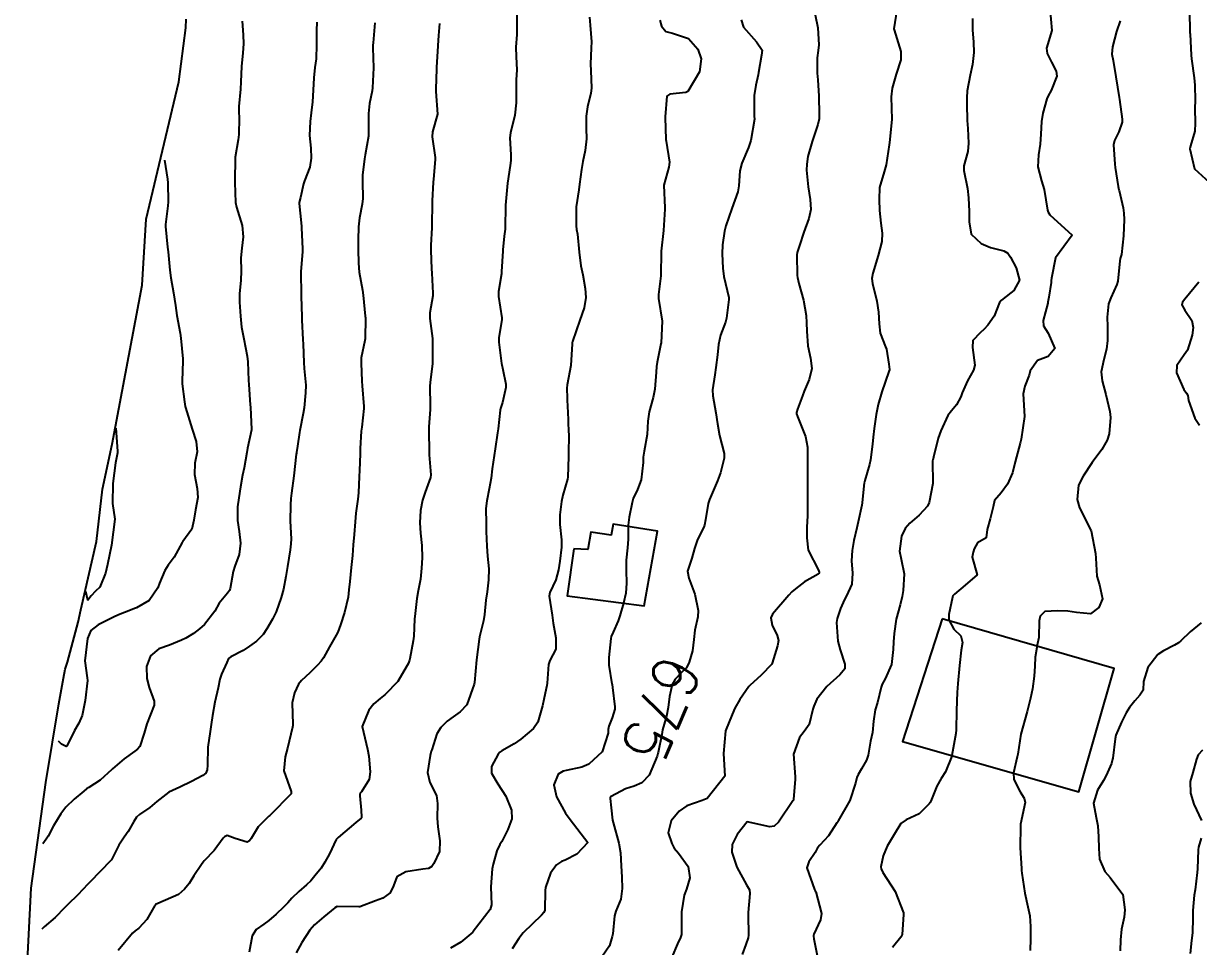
# Model space of a CAD drawing. Header units: metres. Extents: x 292545 to 299085, y 7450245 to 7463078.
# Drawn here: x 296314.2 to 296417.7, y 7460356.3 to 7460437.6 of the extents above; entities that cross this region are included whole.
import ezdxf
from ezdxf.enums import TextEntityAlignment as Align

# ---------------------------------------------------------------- set-up
doc = ezdxf.new("R2010")
doc.units = ezdxf.units.M
for name, color, linetype in [('Area', 45, 'Continuous'), ('Cotas', 45, 'Continuous'), ('Curvas de Nivel 1m', 11, 'Continuous'), ('Curvas de Nivel 5m', 15, 'Continuous'), ('Edificações', 30, 'Continuous')]:
    doc.layers.add(name, color=color, linetype=linetype)
doc.styles.add('Style-STANDARD', font='STANDARD.shx')

msp = doc.modelspace()

# ---------------------------------------------------------------- linework, layer by layer
at = {"layer": 'Area'}
msp.add_polyline3d([(296314.23, 7460348.15, 679.63), (296314.92, 7460361.47, 681.05), (296316.2, 7460370.78, 681.94), (296317.33, 7460377.72, 682.71), (296317.76, 7460379.97, 682.67), (296317.91, 7460380.77, 682.77), (296318.1, 7460381.4, 690.16), (296319.04, 7460384.92, 682.63), (296319.28, 7460386.01, 683.3), (296320.66, 7460392.01, 683.47), (296321.18, 7460396.63, 683.58), (296322.05, 7460400.58, 683.47), (296324.69, 7460414.59, 682.78), (296325.04, 7460420.41, 682.64), (296326.62, 7460427.08, 682.47), (296327.91, 7460432.52, 683.18), (296328.53, 7460437.28, 682.18), (296328.57, 7460438.02, 682.69)], dxfattribs=at)
at = {"layer": 'Curvas de Nivel 1m', "flags": 128}
for points, elevation in [([(296391.13, 7460438.86), (296390.88, 7460437.18), (296390.89, 7460437.08), (296391.5, 7460435.17), (296391.49, 7460434.44), (296391.09, 7460433.18), (296390.73, 7460431.94), (296390.63, 7460431.18), (296390.69, 7460429.18), (296390.48, 7460427.18), (296390.45, 7460426.97), (296390.21, 7460425.19), (296390.03, 7460424.58), (296389.61, 7460423.2), (296389.57, 7460422.15), (296389.62, 7460421.19), (296389.73, 7460420.05), (296389.84, 7460419.19), (296389.81, 7460418.44), (296389.5, 7460417.2), (296389.01, 7460415.67), (296388.92, 7460415.2), (296388.99, 7460414.74), (296389.37, 7460413.2), (296389.53, 7460412.23), (296389.57, 7460411.19), (296389.66, 7460410.38), (296390.15, 7460409.18), (296390.22, 7460408.95), (296390.44, 7460407.65), (296390.49, 7460407.18), (296390.48, 7460407.13), (296390.43, 7460406.99), (296389.82, 7460405.19), (296389.5, 7460404.08), (296389.32, 7460403.2), (296389.14, 7460401.97), (296389.04, 7460401.2), (296388.98, 7460400.58), (296388.83, 7460399.21), (296388.74, 7460398.8), (296388.32, 7460397.4), (296388.28, 7460397.25), (296388.27, 7460397.21), (296388.09, 7460395.42), (296388.05, 7460395.21), (296387.73, 7460393.76), (296387.61, 7460393.22), (296387.36, 7460392.12), (296387.19, 7460391.22), (296387.15, 7460390.31), (296387.22, 7460389.22), (296387.16, 7460388.27), (296386.7, 7460387.22), (296386.52, 7460386.9), (296386.18, 7460386.11), (296385.87, 7460385.23), (296385.81, 7460384.88), (296385.93, 7460383.23), (296386.14, 7460382.49), (296386.57, 7460381.23), (296386.55, 7460380.8), (296386.11, 7460380.27), (296384.96, 7460379.25), (296384.09, 7460378.12), (296383.82, 7460377.53), (296383.75, 7460377.26), (296383.43, 7460375.89), (296382.99, 7460375.27), (296382.57, 7460374.76), (296382.03, 7460373.28), (296382.19, 7460371.28), (296382.19, 7460371.09), (296382.05, 7460369.28), (296382.03, 7460369.23), (296381.98, 7460369.18), (296380.73, 7460367.3), (296380.32, 7460366.94), (296379.96, 7460366.88), (296377.96, 7460367.33), (296377.09, 7460366.2), (296376.63, 7460365.34), (296376.61, 7460364.66), (296377.04, 7460363.34), (296377.9, 7460361.77), (296378.16, 7460361.33), (296378.2, 7460361.02), (296378.04, 7460359.33), (296378.04, 7460359.15), (296378.07, 7460357.33), (296378.05, 7460357.12), (296377.83, 7460356.53), (296377.51, 7460355.64)], 673), ([(296404.6, 7460439.02), (296404.79, 7460437.02), (296404.31, 7460435.48), (296404.36, 7460435.02), (296404.76, 7460434.25), (296405.18, 7460433.45), (296405.23, 7460433.01), (296404.73, 7460431.74), (296404.46, 7460431.29), (296404.35, 7460431.02), (296403.98, 7460429.75), (296403.87, 7460429.03), (296403.82, 7460427.89), (296403.75, 7460427.03), (296403.6, 7460426.09), (296403.56, 7460425.03), (296403.87, 7460423.79), (296404.1, 7460423.03), (296404.41, 7460421.21), (296404.46, 7460421.02), (296404.6, 7460420.8), (296406.57, 7460418.99), (296405.11, 7460417.01), (296404.75, 7460415.23), (296404.74, 7460415.02), (296404.72, 7460414.83), (296404.51, 7460413.54), (296404.44, 7460413.09), (296404.43, 7460413.02), (296404.01, 7460411.5), (296404.04, 7460411.02), (296404.47, 7460410.36), (296405.05, 7460409.01), (296404.45, 7460408.31), (296403.52, 7460407.96), (296402.89, 7460407.04), (296402.79, 7460406.67), (296402.42, 7460405.71), (296402.26, 7460405.04), (296402.38, 7460403.04), (296402.07, 7460401.04), (296401.99, 7460400.68), (296401.57, 7460399.05), (296401.31, 7460398.08), (296400.89, 7460397.06), (296400.31, 7460396.31), (296399.74, 7460395.63), (296399.62, 7460395.08), (296399.34, 7460394.02), (296399.1, 7460393.08), (296399.01, 7460392.33), (296398.25, 7460391.91), (296397.96, 7460391.38), (296397.86, 7460391.09), (296397.78, 7460390.64), (296398.22, 7460389.09), (296397.14, 7460388.18), (296396.2, 7460387.39), (296396.08, 7460387.24), (296396.04, 7460387.12), (296395.72, 7460385.58), (296395.72, 7460385.12), (296396.16, 7460384.29), (296396.76, 7460383.71), (296396.93, 7460383.11), (296396.81, 7460382.44), (296396.66, 7460381.11), (296396.51, 7460379.51), (296396.48, 7460379.11), (296396.46, 7460378.75), (296396.4, 7460377.12), (296396.37, 7460375.43), (296396.34, 7460375.12), (296396.04, 7460373.48), (296395.98, 7460373.18), (296395.97, 7460373.12), (296395.42, 7460371.72), (296395.05, 7460371.13), (296394.66, 7460370.47), (296394.14, 7460369.14), (296394.08, 7460369.04), (296393.98, 7460368.91), (296393.1, 7460368.02), (296391.97, 7460367.49), (296391.48, 7460367.17), (296390.91, 7460366.22), (296390.27, 7460365.18), (296389.92, 7460364.34), (296389.73, 7460363.37), (296389.75, 7460363.19), (296389.91, 7460362.86), (296390.99, 7460361.18), (296391.72, 7460359.32), (296391.73, 7460359.17), (296391.61, 7460357.41), (296391.48, 7460357.17), (296390.74, 7460356.27)], 671), ([(296416.91, 7460438.77), (296416.95, 7460436.87), (296416.96, 7460436.7), (296417.04, 7460434.87), (296417.08, 7460434.55), (296417.32, 7460432.86), (296417.38, 7460432.21), (296417.41, 7460430.86), (296417.39, 7460430.18), (296417.42, 7460428.86), (296417.39, 7460428.16), (296417.01, 7460426.87), (296416.93, 7460426.6), (296417.36, 7460424.86), (296418.63, 7460423.68)], 669), ([(296340.06, 7460437.78), (296340.02, 7460437.02), (296340.03, 7460435.78), (296339.99, 7460434.54), (296339.9, 7460433.78), (296339.79, 7460432.85), (296339.75, 7460431.78), (296339.67, 7460430.75), (296339.57, 7460429.79), (296339.47, 7460429.01), (296339.42, 7460427.79), (296339.54, 7460426.67), (296339.56, 7460425.79), (296339.44, 7460424.99), (296338.99, 7460423.8), (296338.89, 7460423.53), (296338.61, 7460422.31), (296338.52, 7460421.89), (296338.51, 7460421.8), (296338.59, 7460420.94), (296338.71, 7460419.8), (296338.72, 7460419.66), (296338.81, 7460417.8), (296338.81, 7460417.54), (296338.64, 7460415.8), (296338.64, 7460415.69), (296338.68, 7460413.8), (296338.69, 7460413.62), (296338.75, 7460411.8), (296338.75, 7460411.53), (296338.83, 7460409.8), (296338.85, 7460409.4), (296338.92, 7460407.8), (296338.95, 7460407.27), (296339.08, 7460405.79), (296339.07, 7460405.13), (296338.94, 7460403.79), (296338.87, 7460403.31), (296338.57, 7460401.8), (296338.54, 7460401.62), (296338.35, 7460400.42), (296338.27, 7460399.87), (296338.26, 7460399.8), (296338.25, 7460399.71), (296338.03, 7460397.8), (296337.84, 7460396.27), (296337.78, 7460395.81), (296337.74, 7460395.26), (296337.72, 7460393.81), (296337.79, 7460392.27), (296337.78, 7460391.81), (296337.71, 7460391.28), (296337.48, 7460389.81), (296337.33, 7460388.93), (296337.12, 7460387.82), (296336.93, 7460387.08), (296336.49, 7460385.83), (296336.17, 7460385.18), (296335.66, 7460384.33), (296335.35, 7460383.84), (296334.76, 7460383.24), (296334.14, 7460382.79), (296333.57, 7460382.43), (296332.5, 7460381.87), (296332.29, 7460381.71), (296332.13, 7460381.36), (296331.66, 7460380.33), (296331.52, 7460379.88), (296331.36, 7460379.14), (296331.09, 7460377.88), (296330.88, 7460376.7), (296330.77, 7460375.89), (296330.67, 7460375.28), (296330.46, 7460373.89), (296330.44, 7460372.31), (296330.42, 7460371.9), (296330.29, 7460371.61), (296330.01, 7460371.4), (296329.04, 7460370.87), (296327.99, 7460370.38), (296327.67, 7460370.24), (296327.03, 7460369.93), (296325.97, 7460369.13), (296325.35, 7460368.58), (296324.45, 7460367.97), (296324.18, 7460367.74), (296323.96, 7460367.37), (296323.45, 7460366.47), (296323.11, 7460365.98), (296322.64, 7460365.28), (296321.98, 7460363.99), (296321.95, 7460363.95), (296321.91, 7460363.91), (296320.06, 7460362.02), (296319.89, 7460361.84), (296319.01, 7460360.9), (296318.13, 7460360.04), (296318, 7460359.91), (296317.87, 7460359.78), (296317.01, 7460358.89), (296316.05, 7460358.07), (296315.84, 7460357.88)], 681), ([(296333.5, 7460437.86), (296333.58, 7460436.65), (296333.61, 7460435.86), (296333.55, 7460435.07), (296333.42, 7460433.86), (296333.36, 7460432.5), (296333.33, 7460431.86), (296333.19, 7460430.35), (296333.19, 7460429.87), (296333.23, 7460429.33), (296333.2, 7460427.86), (296333.14, 7460427.4), (296332.88, 7460425.87), (296332.86, 7460425.66), (296332.85, 7460423.87), (296332.85, 7460423.64), (296332.91, 7460421.87), (296332.99, 7460421.47), (296333.48, 7460419.86), (296333.57, 7460418.86), (296333.45, 7460417.86), (296333.38, 7460417.02), (296333.39, 7460415.86), (296333.37, 7460415.02), (296333.25, 7460413.86), (296333.26, 7460413.11), (296333.34, 7460411.86), (296333.43, 7460410.91), (296333.63, 7460409.86), (296333.94, 7460408.36), (296333.99, 7460407.85), (296334.06, 7460406.21), (296334.08, 7460405.85), (296334.2, 7460404.05), (296334.21, 7460403.85), (296334.31, 7460401.9), (296334.31, 7460401.85), (296333.96, 7460400.24), (296333.9, 7460399.85), (296333.67, 7460398.51), (296333.53, 7460397.86), (296333.33, 7460396.84), (296333.18, 7460395.86), (296333.09, 7460395.06), (296333.08, 7460393.86), (296333.21, 7460392.91), (296333.34, 7460391.86), (296333.23, 7460390.87), (296332.84, 7460389.86), (296332.69, 7460389.39), (296332.42, 7460387.87), (296332.36, 7460387.71), (296332.2, 7460387.47), (296331.47, 7460386.6), (296331.07, 7460385.89), (296330.16, 7460384.7), (296329.74, 7460384.32), (296329.19, 7460383.91), (296328.54, 7460383.52), (296328.15, 7460383.32), (296327.1, 7460382.89), (296326.14, 7460382.57), (296325.43, 7460381.96), (296325.07, 7460381.01), (296325.09, 7460379.96), (296325.3, 7460379.16), (296325.75, 7460377.95), (296325.73, 7460377.6), (296325.08, 7460375.96), (296324.86, 7460375.15), (296324.47, 7460373.97), (296324.27, 7460373.73), (296324.03, 7460373.56), (296323.11, 7460372.89), (296322.08, 7460371.99), (296322.05, 7460371.96), (296322.01, 7460371.93), (296320.99, 7460371.01), (296319.99, 7460370.36), (296319.78, 7460370.22), (296319.54, 7460370.02), (296318.69, 7460369.32), (296317.97, 7460368.62), (296317.53, 7460368.04), (296316.86, 7460366.97), (296316.39, 7460366.06), (296316.22, 7460365.79), (296315.93, 7460365.4)], 682), ([(296357.68, 7460438.69), (296357.67, 7460437.57), (296357.67, 7460436.68), (296357.59, 7460435.57), (296357.61, 7460434.72), (296357.67, 7460433.57), (296357.63, 7460432.68), (296357.61, 7460431.57), (296357.63, 7460430.65), (296357.51, 7460429.58), (296357.12, 7460428.03), (296357.07, 7460427.58), (296357.16, 7460426.09), (296357.15, 7460425.58), (296357.09, 7460425.14), (296356.85, 7460423.59), (296356.68, 7460421.66), (296356.67, 7460421.59), (296356.65, 7460419.66), (296356.65, 7460419.59), (296356.65, 7460419.52), (296356.57, 7460418.91), (296356.43, 7460417.71), (296356.43, 7460417.59), (296356.33, 7460415.79), (296356.31, 7460415.59), (296356.06, 7460414.05), (296356.07, 7460413.59), (296356.36, 7460411.72), (296356.35, 7460411.59), (296356.09, 7460409.97), (296356.09, 7460409.59), (296356.32, 7460407.7), (296356.34, 7460407.59), (296356.43, 7460407.17), (296356.72, 7460405.89), (296356.72, 7460405.59), (296356.4, 7460404.26), (296356.24, 7460403.74), (296356.2, 7460403.59), (296356.02, 7460401.94), (296355.98, 7460401.59), (296355.76, 7460400.18), (296355.67, 7460399.6), (296355.5, 7460398.42), (296355.4, 7460397.6), (296355.24, 7460396.66), (296355.02, 7460395.6), (296354.95, 7460394.93), (296354.96, 7460393.6), (296354.98, 7460392.89), (296355.03, 7460391.6), (296355.1, 7460390.73), (296355.2, 7460389.6), (296355.17, 7460388.64), (296355.05, 7460387.6), (296354.95, 7460386.84), (296354.82, 7460385.6), (296354.73, 7460385.04), (296354.39, 7460383.61), (296354.35, 7460383.41), (296354.12, 7460381.61), (296353.96, 7460379.61), (296353.93, 7460379.44), (296353.27, 7460377.62), (296352.69, 7460377.01), (296352.07, 7460376.58), (296351.53, 7460376.18), (296350.97, 7460375.65), (296350.63, 7460375.07), (296350.18, 7460373.66), (296350.14, 7460373.55), (296350.03, 7460373.17), (296349.82, 7460371.66), (296350, 7460370.8), (296350.6, 7460369.65), (296350.7, 7460368.93), (296350.66, 7460367.65), (296350.72, 7460366.89), (296350.9, 7460365.65), (296350.87, 7460364.71), (296350.38, 7460363.66), (296350.18, 7460363.39), (296349.91, 7460363.21), (296349.39, 7460363.15), (296347.91, 7460362.93), (296347.12, 7460362.48), (296346.81, 7460361.7), (296346.52, 7460361.07), (296345.88, 7460360.59), (296345.23, 7460360.36), (296343.86, 7460359.85), (296343.76, 7460359.84), (296341.86, 7460359.87), (296341.78, 7460359.85), (296341.65, 7460359.76), (296340.68, 7460358.95), (296339.85, 7460358.25), (296339.45, 7460357.79), (296338.75, 7460356.71), (296338.23, 7460355.8)], 678), ([(296364.08, 7460438.21), (296364.14, 7460437.5), (296364.24, 7460436.03), (296364.23, 7460435.5), (296364.17, 7460434.07), (296364.2, 7460433.5), (296364.26, 7460431.96), (296364.2, 7460431.5), (296363.9, 7460430.31), (296363.77, 7460429.5), (296363.79, 7460428.39), (296363.81, 7460427.5), (296363.7, 7460426.46), (296363.5, 7460425.5), (296363.36, 7460424.79), (296363.19, 7460423.5), (296363.12, 7460423.01), (296362.9, 7460421.51), (296362.89, 7460419.82), (296362.94, 7460419.51), (296363.01, 7460419.08), (296363.17, 7460417.51), (296363.32, 7460416.29), (296363.48, 7460415.51), (296363.7, 7460414.32), (296363.75, 7460413.5), (296363.6, 7460412.61), (296363.23, 7460411.51), (296362.59, 7460409.65), (296362.56, 7460409.52), (296362.54, 7460409.44), (296362.43, 7460407.52), (296362.11, 7460405.83), (296362.09, 7460405.52), (296362.15, 7460403.77), (296362.16, 7460403.52), (296362.23, 7460401.65), (296362.24, 7460401.52), (296362.21, 7460399.66), (296362.21, 7460399.52), (296362.16, 7460397.68), (296362.13, 7460397.52), (296361.73, 7460396.1), (296361.6, 7460395.53), (296361.45, 7460394.36), (296361.45, 7460393.53), (296361.6, 7460392.18), (296361.62, 7460391.53), (296361.47, 7460390.29), (296361.35, 7460389.53), (296361.11, 7460388.63), (296360.57, 7460387.54), (296360.52, 7460387.21), (296360.78, 7460385.53), (296360.86, 7460384.84), (296361.1, 7460383.53), (296361.12, 7460382.55), (296360.59, 7460381.54), (296360.45, 7460381.2), (296360.34, 7460379.54), (296360.31, 7460379.33), (296360.09, 7460378.26), (296359.93, 7460377.54), (296359.51, 7460376.1), (296359.13, 7460375.55), (296358.04, 7460374.61), (296357.43, 7460374.19), (296356.36, 7460373.59), (296356.17, 7460373.45), (296356.03, 7460373.29), (296355.43, 7460372.19), (296355.45, 7460371.6), (296356, 7460370.67), (296356.71, 7460369.58), (296357.2, 7460368.35), (296357.22, 7460367.58), (296356.89, 7460366.64), (296356.35, 7460365.59), (296356.19, 7460365.33), (296355.92, 7460364.77), (296355.58, 7460363.6), (296355.5, 7460363.19), (296355.37, 7460361.6), (296355.44, 7460360.03), (296355.33, 7460359.6), (296353.84, 7460357.68), (296353.81, 7460357.65), (296353.79, 7460357.62), (296352.75, 7460356.72), (296351.83, 7460356.2)], 677), ([(296370.27, 7460437.95), (296370.41, 7460437.42), (296370.79, 7460436.93), (296371.39, 7460436.81), (296372.78, 7460436.32), (296373.6, 7460435.39), (296373.92, 7460434.55), (296373.75, 7460433.38), (296372.73, 7460431.67), (296372.57, 7460431.56), (296371.14, 7460431.42), (296370.89, 7460431.24), (296370.75, 7460429.42), (296370.75, 7460429.36), (296370.8, 7460427.42), (296370.82, 7460427.27), (296371.11, 7460425.42), (296371.07, 7460424.99), (296370.62, 7460423.42), (296370.72, 7460421.42), (296370.72, 7460421.3), (296370.58, 7460419.42), (296370.39, 7460417.59), (296370.38, 7460417.42), (296370.35, 7460415.61), (296370.34, 7460415.42), (296370.14, 7460413.79), (296370.15, 7460413.42), (296370.48, 7460411.42), (296370.38, 7460409.51), (296370.36, 7460409.42), (296370.04, 7460407.82), (296369.97, 7460407.43), (296369.93, 7460406.93), (296369.83, 7460405.43), (296369.68, 7460404.7), (296369.32, 7460403.44), (296369.2, 7460402.62), (296369.14, 7460401.44), (296368.9, 7460399.99), (296368.81, 7460399.44), (296368.79, 7460398.99), (296368.62, 7460397.45), (296368.3, 7460396.61), (296367.93, 7460395.82), (296367.83, 7460395.45), (296367.56, 7460394.17), (296367.48, 7460393.46), (296367.47, 7460392.24), (296367.42, 7460391.46), (296367.3, 7460390.39), (296367.29, 7460389.46), (296367.33, 7460388.34), (296367.27, 7460387.46), (296367.06, 7460386.59), (296366.74, 7460385.46), (296366.61, 7460385.03), (296366.16, 7460384.02), (296365.99, 7460383.64), (296365.95, 7460383.47), (296365.79, 7460381.81), (296365.77, 7460381.47), (296365.78, 7460381.14), (296366.05, 7460379.47), (296366.06, 7460379.43), (296366.1, 7460379.17), (296366.3, 7460377.47), (296366.29, 7460377.26), (296366.07, 7460376.48), (296365.79, 7460375.74), (296365.72, 7460375.47), (296365.73, 7460375.15), (296365.2, 7460373.48), (296364.02, 7460372.4), (296363.39, 7460372.14), (296362.02, 7460371.86), (296361.75, 7460371.78), (296361.32, 7460371.53), (296360.94, 7460370.59), (296361.18, 7460369.53), (296361.97, 7460368.09), (296362.38, 7460367.52), (296363.93, 7460365.5), (296362.97, 7460364.47), (296361.92, 7460363.96), (296361.61, 7460363.83), (296361.18, 7460363.53), (296360.63, 7460362.81), (296360.19, 7460361.54), (296360.16, 7460361.27), (296360.13, 7460359.54), (296360.06, 7460359.34), (296359.86, 7460359.12), (296358.22, 7460357.56), (296357.84, 7460357.06), (296357.27, 7460356.13)], 676), ([(296383.95, 7460438.41), (296384.17, 7460437.26), (296384.26, 7460435.77), (296384.21, 7460435.26), (296384.13, 7460434.63), (296384.11, 7460433.26), (296384.18, 7460432.7), (296384.28, 7460431.26), (296384.31, 7460429.64), (296384.29, 7460429.26), (296384.17, 7460428.74), (296383.68, 7460427.26), (296383.31, 7460425.92), (296383.2, 7460425.27), (296383.19, 7460424.73), (296383.33, 7460423.27), (296383.5, 7460422.16), (296383.55, 7460421.27), (296383.4, 7460420.46), (296382.96, 7460419.27), (296382.56, 7460418.1), (296382.37, 7460417.47), (296382.33, 7460417.28), (296382.35, 7460415.46), (296382.38, 7460415.28), (296382.52, 7460414.74), (296382.91, 7460413.27), (296383.14, 7460411.92), (296383.19, 7460411.27), (296383.21, 7460410.54), (296383.29, 7460409.27), (296383.54, 7460408.18), (296383.64, 7460407.27), (296383.41, 7460406.29), (296382.98, 7460405.27), (296382.82, 7460404.86), (296382.39, 7460403.68), (296382.29, 7460403.38), (296382.29, 7460403.28), (296382.38, 7460403.03), (296383.08, 7460401.27), (296383.28, 7460400.34), (296383.26, 7460399.27), (296383.26, 7460398.34), (296383.28, 7460397.27), (296383.26, 7460396.31), (296383.28, 7460395.27), (296383.27, 7460394.29), (296383.22, 7460393.27), (296383.2, 7460392.33), (296383.34, 7460391.27), (296384.23, 7460389.51), (296384.3, 7460389.33), (296384.3, 7460389.26), (296384.28, 7460389.2), (296384.22, 7460389.14), (296383.01, 7460388.47), (296382.2, 7460387.86), (296381.9, 7460387.58), (296381.63, 7460387.29), (296380.18, 7460385.62), (296380.03, 7460385.31), (296380.17, 7460384.64), (296380.6, 7460383.75), (296380.73, 7460383.3), (296380.62, 7460382.83), (296380.16, 7460381.31), (296380.12, 7460381.22), (296379.18, 7460380.25), (296378.2, 7460379.33), (296378.14, 7460379.29), (296378.1, 7460379.24), (296377.31, 7460378.11), (296376.88, 7460377.34), (296376.65, 7460376.77), (296376.05, 7460375.35), (296375.87, 7460373.35), (296376, 7460371.35), (296374.42, 7460369.37), (296373.98, 7460369.22), (296372.63, 7460368.74), (296371.97, 7460368.26), (296371.25, 7460367.41), (296371.01, 7460366.35), (296371.31, 7460365.41), (296371.54, 7460365.02), (296371.92, 7460364.57), (296372.75, 7460363.39), (296372.91, 7460362.39), (296372.6, 7460361.39), (296372.42, 7460360.86), (296372.17, 7460359.4), (296372.17, 7460359.09), (296372.17, 7460357.4), (296372.09, 7460357.15), (296371.83, 7460356.58), (296371.32, 7460355.41)], 674), ([(296397.81, 7460438.1), (296397.81, 7460437.1), (296397.89, 7460435.99), (296397.93, 7460435.1), (296397.81, 7460434.04), (296397.6, 7460433.1), (296397.34, 7460431.72), (296397.29, 7460431.1), (296397.29, 7460430.53), (296397.34, 7460429.1), (296397.38, 7460428.41), (296397.44, 7460427.1), (296397.38, 7460426.38), (296397.05, 7460425.11), (296397.05, 7460424.69), (296397.35, 7460423.1), (296397.44, 7460422.28), (296397.51, 7460421.1), (296397.51, 7460420.18), (296397.67, 7460419.1), (296398.56, 7460418.27), (296399.39, 7460417.91), (296400.56, 7460417.61), (296400.91, 7460417.42), (296401.14, 7460417.06), (296401.63, 7460416.14), (296401.93, 7460415.05), (296401.44, 7460414.14), (296400.51, 7460413.4), (296400.32, 7460413.26), (296400.17, 7460413.07), (296399.7, 7460411.87), (296399.16, 7460411.08), (296398.84, 7460410.72), (296398.47, 7460410.4), (296397.82, 7460409.74), (296397.8, 7460409.1), (296397.99, 7460407.54), (296397.88, 7460407.1), (296397.35, 7460406.18), (296396.89, 7460405.11), (296396.76, 7460404.76), (296396.4, 7460404.05), (296395.96, 7460403.54), (296395.63, 7460403.12), (296395, 7460401.76), (296394.77, 7460401.13), (296394.35, 7460399.45), (296394.3, 7460399.19), (296394.29, 7460399.14), (296394.31, 7460397.14), (296393.98, 7460395.46), (296393.84, 7460395.14), (296393.1, 7460394.33), (296392.27, 7460393.65), (296391.88, 7460393.17), (296391.56, 7460392.48), (296391.37, 7460391.17), (296391.52, 7460390.46), (296391.79, 7460389.17), (296391.68, 7460387.69), (296391.61, 7460387.17), (296391.44, 7460386.43), (296391.09, 7460385.18), (296390.91, 7460383.93), (296390.83, 7460383.18), (296390.81, 7460382.51), (296390.68, 7460381.18), (296390.11, 7460379.91), (296389.84, 7460379.46), (296389.76, 7460379.19), (296389.43, 7460377.85), (296389.23, 7460377.2), (296389.08, 7460376.19), (296388.98, 7460375.2), (296388.83, 7460374.42), (296388.6, 7460373.2), (296388.47, 7460372.76), (296388.01, 7460371.99), (296387.72, 7460371.51), (296387.61, 7460371.22), (296387.51, 7460370.73), (296387.01, 7460369.22), (296385.96, 7460367.41), (296385.9, 7460367.31), (296385.86, 7460367.24), (296385.11, 7460366.09), (296384.35, 7460365.26), (296384.16, 7460365.03), (296383.93, 7460364.62), (296383.38, 7460363.8), (296383.22, 7460363.27), (296383.89, 7460361.37), (296383.94, 7460361.26), (296383.99, 7460361.16), (296384.5, 7460359.25), (296384.41, 7460358.7), (296383.84, 7460357.42), (296383.8, 7460357.31), (296383.79, 7460357.26), (296383.84, 7460357.02), (296384.19, 7460355.26)], 672), ([(296350.86, 7460437.66), (296350.78, 7460436.59), (296350.73, 7460435.7), (296350.73, 7460435.66), (296350.6, 7460433.8), (296350.6, 7460433.66), (296350.53, 7460431.85), (296350.54, 7460431.66), (296350.7, 7460429.66), (296350.24, 7460428.1), (296350.22, 7460427.66), (296350.48, 7460425.84), (296350.49, 7460425.66), (296350.34, 7460423.95), (296350.31, 7460423.66), (296350.23, 7460422.04), (296350.22, 7460421.66), (296350.2, 7460420.05), (296350.19, 7460419.66), (296350.1, 7460418.13), (296350.09, 7460417.66), (296350.17, 7460416.03), (296350.19, 7460415.66), (296350.29, 7460413.89), (296350.27, 7460413.66), (296350.01, 7460412.15), (296350.01, 7460411.66), (296350.24, 7460409.89), (296350.25, 7460409.66), (296350.26, 7460407.84), (296350.25, 7460407.66), (296350.03, 7460406.05), (296350.01, 7460405.66), (296350.05, 7460404.01), (296350.03, 7460403.66), (296349.92, 7460402.12), (296349.92, 7460401.66), (296349.96, 7460400.05), (296349.96, 7460399.66), (296350.1, 7460397.89), (296350.07, 7460397.66), (296349.59, 7460396.38), (296349.37, 7460395.67), (296349.2, 7460394.75), (296349.13, 7460393.67), (296349.18, 7460392.75), (296349.3, 7460391.67), (296349.33, 7460390.57), (296349.29, 7460389.67), (296349.19, 7460388.69), (296348.99, 7460387.67), (296348.86, 7460387.01), (296348.71, 7460385.67), (296348.67, 7460385.17), (296348.59, 7460383.68), (296348.55, 7460383.28), (296348.26, 7460381.68), (296348.23, 7460381.58), (296348.13, 7460381.31), (296347.2, 7460379.69), (296346.09, 7460378.55), (296345.63, 7460378.18), (296345.07, 7460377.72), (296344.64, 7460377.16), (296344.05, 7460375.73), (296344.53, 7460373.72), (296344.64, 7460373.11), (296344.76, 7460371.72), (296344.67, 7460371.06), (296343.99, 7460369.96), (296343.88, 7460369.84), (296343.85, 7460369.73), (296343.86, 7460369.61), (296343.97, 7460368.36), (296344.01, 7460367.73), (296344, 7460367.69), (296343.96, 7460367.65), (296343.5, 7460367.28), (296341.94, 7460365.96), (296341.84, 7460365.86), (296341.77, 7460365.76), (296341.18, 7460364.51), (296340.78, 7460363.77), (296340.43, 7460363.25), (296339.9, 7460362.58), (296339.54, 7460362.14), (296339.16, 7460361.79), (296338.47, 7460361.2), (296337.87, 7460360.59), (296337.5, 7460360.19), (296337.14, 7460359.82), (296336.49, 7460359.2), (296335.85, 7460358.63), (296335.39, 7460358.3), (296334.71, 7460357.84), (296334.38, 7460357.3), (296334.11, 7460355.85)], 679), ([(296326.65, 7460425.61), (296326.92, 7460423.94), (296326.94, 7460423.62), (296326.97, 7460421.94), (296326.95, 7460421.59), (296326.74, 7460419.94), (296326.74, 7460419.78), (296326.91, 7460417.94), (296326.96, 7460417.53), (296327.13, 7460415.93), (296327.2, 7460415.25), (296327.44, 7460413.93), (296327.61, 7460412.81), (296327.73, 7460411.93), (296328.03, 7460410.36), (296328.1, 7460409.92), (296328.26, 7460408.11), (296328.26, 7460407.92), (296328.2, 7460406.14), (296328.21, 7460405.92), (296328.4, 7460404.31), (296328.47, 7460403.92), (296328.49, 7460403.82), (296329.08, 7460401.91), (296329.44, 7460400.82), (296329.52, 7460399.91), (296329.31, 7460398.93), (296329.29, 7460397.91), (296329.52, 7460396.69), (296329.57, 7460395.91), (296329.37, 7460394.82), (296329.24, 7460393.91), (296329.07, 7460393.11), (296328.25, 7460392.02), (296328.21, 7460391.96), (296328.2, 7460391.92), (296327.51, 7460390.65), (296326.97, 7460389.93), (296326.67, 7460389.48), (296326.21, 7460388.35), (296326.05, 7460387.94), (296325.3, 7460386.83), (296324.18, 7460386.19), (296324.02, 7460386.13), (296323.66, 7460385.98), (296322.59, 7460385.56), (296322.17, 7460385.37), (296320.82, 7460384.67), (296320.15, 7460384.17), (296319.87, 7460383.47), (296319.62, 7460381.52), (296319.85, 7460380.02), (296319.87, 7460379.79), (296319.65, 7460378.02), (296319.4, 7460376.69), (296319.11, 7460376.03), (296318.72, 7460375.37), (296318.08, 7460374.04), (296318.06, 7460374.01), (296318.03, 7460373.97), (296318, 7460373.95), (296317.57, 7460374.16), (296317.32, 7460374.44)], 683), ([(296417.73, 7460414.86), (296416.51, 7460413.37), (296416.29, 7460413.1), (296416.23, 7460412.88), (296416.5, 7460412.4), (296417.1, 7460411.48), (296417.23, 7460410.87), (296417.14, 7460410.21), (296416.72, 7460408.88), (296416.45, 7460408.46), (296415.8, 7460407.53), (296415.77, 7460406.89), (296416.42, 7460405.4), (296416.64, 7460405.1), (296416.75, 7460404.87), (296416.83, 7460404.45), (296417.37, 7460402.87), (296417.8, 7460402.28)], 669), ([(296322.36, 7460401.99), (296322.52, 7460399.99), (296322.5, 7460399.83), (296322.33, 7460398.94), (296322.1, 7460397.14), (296322.07, 7460395.36), (296322.27, 7460393.99), (296321.97, 7460391.71), (296321.63, 7460390), (296321.45, 7460389.23), (296320.94, 7460388.01), (296320.56, 7460387.65), (296320.19, 7460387.23), (296319.9, 7460386.86), (296319.71, 7460387.61)], 684), ([(296417.92, 7460384.85), (296416.96, 7460384.07), (296416.15, 7460383.26), (296415.94, 7460383.09), (296415.58, 7460382.89), (296414.63, 7460382.4), (296414.13, 7460382.06), (296413.23, 7460380.91), (296412.87, 7460379.68), (296412.82, 7460378.92), (296412.54, 7460378.48), (296412.09, 7460377.99), (296411.61, 7460377.41), (296411.32, 7460376.94), (296410.91, 7460376.1), (296410.42, 7460374.95), (296410.35, 7460374.65), (296410.17, 7460372.95), (296410.14, 7460372.84), (296410.03, 7460372.48), (296409.57, 7460371.4), (296409.33, 7460370.96), (296408.82, 7460370.13), (296408.46, 7460368.97), (296408.7, 7460367.7), (296408.83, 7460366.97), (296408.9, 7460366.01), (296408.92, 7460364.97), (296408.99, 7460364.03), (296409.44, 7460362.96), (296409.91, 7460362.43), (296411.03, 7460360.94), (296411.22, 7460359.58), (296411.14, 7460358.94), (296410.93, 7460357.86), (296410.83, 7460356.94), (296410.81, 7460355.96)], 669), ([(296418.04, 7460373.64), (296417.68, 7460373.22), (296417.53, 7460372.86), (296417.2, 7460371.68), (296416.97, 7460370.87), (296417, 7460369.86), (296417.3, 7460368.87), (296417.96, 7460367.45)], 668), ([(296417.94, 7460365.88), (296417.69, 7460365.11), (296417.67, 7460364.86), (296417.6, 7460363.18), (296417.58, 7460362.86), (296417.41, 7460361.35), (296417.33, 7460360.87), (296417.21, 7460359.53), (296417.19, 7460358.87), (296417.17, 7460357.54), (296417.09, 7460356.87), (296416.96, 7460355.73)], 668)]:
    msp.add_lwpolyline(points, dxfattribs=dict(at, elevation=elevation))
at = {"layer": 'Curvas de Nivel 5m', "flags": 128}
for points, elevation in [([(296345.17, 7460437.72), (296345.01, 7460435.96), (296344.99, 7460435.73), (296345, 7460435.5), (296345.06, 7460433.73), (296344.97, 7460431.97), (296344.93, 7460431.73), (296344.71, 7460430.6), (296344.62, 7460429.73), (296344.62, 7460427.79), (296344.62, 7460427.73), (296344.32, 7460426.07), (296344.25, 7460425.73), (296344.08, 7460424.29), (296344.08, 7460423.74), (296344.1, 7460422.24), (296344.05, 7460421.74), (296343.81, 7460420.52), (296343.72, 7460419.74), (296343.7, 7460418.6), (296343.71, 7460417.74), (296343.73, 7460416.55), (296343.8, 7460415.74), (296344.09, 7460414.16), (296344.15, 7460413.73), (296344.33, 7460411.88), (296344.34, 7460411.73), (296344.31, 7460409.88), (296344.29, 7460409.73), (296343.97, 7460408.2), (296343.96, 7460407.73), (296344.02, 7460406.13), (296344.04, 7460405.73), (296344.2, 7460403.92), (296344.21, 7460403.73), (296344.02, 7460402.08), (296343.98, 7460401.73), (296343.89, 7460400.2), (296343.87, 7460399.73), (296343.81, 7460398.26), (296343.78, 7460397.74), (296343.73, 7460396.31), (296343.68, 7460395.74), (296343.51, 7460394.51), (296343.44, 7460393.74), (296343.36, 7460392.64), (296343.27, 7460391.74), (296343.19, 7460390.79), (296343.09, 7460389.74), (296342.96, 7460388.5), (296342.89, 7460387.75), (296342.81, 7460387.13), (296342.5, 7460385.76), (296342.16, 7460384.68), (296341.9, 7460384.02), (296341.77, 7460383.76), (296341.18, 7460382.73), (296340.64, 7460381.77), (296340.43, 7460381.47), (296340.12, 7460381.13), (296339.45, 7460380.45), (296338.72, 7460379.79), (296338.45, 7460379.45), (296338.09, 7460378.69), (296337.9, 7460377.8), (296337.96, 7460375.89), (296337.96, 7460375.8), (296337.91, 7460375.67), (296337.49, 7460373.81), (296337.27, 7460373.05), (296337.16, 7460371.81), (296337.8, 7460369.99), (296337.79, 7460369.8), (296335.96, 7460367.91), (296335.92, 7460367.88), (296335.83, 7460367.83), (296334.89, 7460366.9), (296334.27, 7460365.85), (296334.14, 7460365.65), (296333.94, 7460365.55), (296332.87, 7460365.87), (296332.18, 7460366.11), (296331.94, 7460366.02), (296331.86, 7460365.96), (296331.8, 7460365.88), (296331.01, 7460364.8), (296330.15, 7460363.9), (296330.04, 7460363.77), (296329.91, 7460363.58), (296329.24, 7460362.56), (296328.81, 7460361.91), (296328.41, 7460361.39), (296327.88, 7460360.93), (296326.07, 7460360.14), (296325.87, 7460360.05), (296325.83, 7460359.99), (296325.81, 7460359.95), (296325.1, 7460358.71), (296324.4, 7460357.96), (296324.07, 7460357.73), (296323.84, 7460357.53), (296322.58, 7460355.99)], 680), ([(296377.44, 7460437.98), (296377.64, 7460437.34), (296378.77, 7460436.02), (296379.28, 7460435.31), (296379.21, 7460434.86), (296378.94, 7460433.32), (296378.93, 7460433.13), (296378.73, 7460432.21), (296378.57, 7460431.32), (296378.58, 7460429.44), (296378.59, 7460429.32), (296378.59, 7460429.22), (296378.27, 7460427.33), (296378.08, 7460426.74), (296377.5, 7460425.34), (296377.32, 7460424.66), (296377.21, 7460423.34), (296377.13, 7460422.83), (296376.6, 7460421.35), (296376.09, 7460419.84), (296375.95, 7460419.36), (296375.77, 7460418.15), (296375.76, 7460417.36), (296375.8, 7460416.1), (296375.89, 7460415.36), (296376.34, 7460413.52), (296376.35, 7460413.35), (296376.15, 7460411.69), (296376.06, 7460411.35), (296375.62, 7460410.21), (296375.43, 7460409.36), (296375.34, 7460408.47), (296375.21, 7460407.36), (296375.1, 7460406.69), (296374.91, 7460405.37), (296374.93, 7460404.84), (296375.21, 7460403.36), (296375.34, 7460402.39), (296375.52, 7460401.36), (296375.92, 7460399.78), (296375.94, 7460399.35), (296375.62, 7460398.06), (296375.35, 7460397.36), (296374.64, 7460395.72), (296374.52, 7460395.38), (296374.28, 7460393.92), (296374.19, 7460393.47), (296374.16, 7460393.38), (296373.54, 7460392.1), (296373.31, 7460391.39), (296373.08, 7460390.54), (296372.7, 7460389.4), (296372.81, 7460388.8), (296373.36, 7460387.39), (296373.63, 7460385.93), (296373.6, 7460385.39), (296373.35, 7460384.2), (296373.25, 7460383.39), (296373.13, 7460382.4), (296372.84, 7460381.39), (296372.61, 7460380.9), (296372.11, 7460380.43), (296371.61, 7460379.9), (296371.36, 7460379.41), (296371.13, 7460378.37), (296371.01, 7460377.41), (296370.84, 7460376.64), (296370.51, 7460375.42), (296370.43, 7460375.03), (296370.12, 7460373.42), (296370.1, 7460373.35), (296370.03, 7460373.1), (296369.34, 7460371.43), (296368.68, 7460370.76), (296368, 7460370.46), (296367.23, 7460370.22), (296365.98, 7460369.56), (296365.93, 7460369.52), (296365.9, 7460369.47), (296365.9, 7460369.39), (296365.97, 7460368.55), (296366.1, 7460367.47), (296366.15, 7460367.28), (296366.67, 7460365.46), (296366.79, 7460364.59), (296366.86, 7460363.46), (296366.91, 7460362.45), (296366.95, 7460361.46), (296366.82, 7460360.52), (296366.4, 7460359.46), (296366.28, 7460359.04), (296366.13, 7460357.47), (296366.08, 7460357.23), (296365.83, 7460356.41), (296365.19, 7460355.48)], 675), ([(296410.8, 7460437.87), (296410.49, 7460436.94), (296410.14, 7460435.58), (296410.08, 7460434.95), (296410.19, 7460434.38), (296410.41, 7460432.95), (296410.72, 7460431.12), (296410.74, 7460430.95), (296410.98, 7460429.23), (296410.97, 7460428.95), (296410.68, 7460428.12), (296410.29, 7460427.34), (296410.22, 7460426.95), (296410.33, 7460425.27), (296410.36, 7460424.95), (296410.63, 7460423.28), (296410.69, 7460423.01), (296410.7, 7460422.95), (296411.08, 7460421.42), (296411.13, 7460420.94), (296411.15, 7460420.39), (296411.1, 7460418.94), (296410.91, 7460417.29), (296410.8, 7460416.95), (296410.76, 7460416.74), (296410.6, 7460414.95), (296410.52, 7460414.65), (296409.98, 7460413.48), (296409.78, 7460412.96), (296409.67, 7460411.78), (296409.7, 7460410.96), (296409.69, 7460409.74), (296409.6, 7460408.96), (296409.36, 7460408.05), (296409.12, 7460406.96), (296409.21, 7460406.18), (296409.54, 7460404.96), (296409.88, 7460403.47), (296409.94, 7460402.95), (296409.83, 7460401.5), (296409.67, 7460400.96), (296409.19, 7460400.12), (296408.34, 7460398.97), (296407.54, 7460397.77), (296407.13, 7460396.99), (296407.03, 7460395.72), (296407.23, 7460394.99), (296408.26, 7460392.97), (296408.63, 7460390.97), (296408.66, 7460390.54), (296408.75, 7460388.96), (296408.99, 7460388.19), (296409.25, 7460386.96), (296408.93, 7460386.22), (296408.18, 7460385.66), (296406.97, 7460385.78), (296406.18, 7460385.87), (296405.27, 7460385.92), (296404.18, 7460385.85), (296403.76, 7460385.44), (296403.67, 7460385.03), (296403.63, 7460383.56), (296403.53, 7460383.03), (296403.33, 7460381.84), (296403.3, 7460381.03), (296403.24, 7460380.16), (296403.09, 7460379.04), (296402.92, 7460378.21), (296402.61, 7460377.04), (296402.05, 7460375.05), (296401.79, 7460373.3), (296401.74, 7460373.05), (296401.42, 7460371.64), (296401.43, 7460371.06), (296401.99, 7460369.98), (296402.35, 7460369.41), (296402.43, 7460369.04), (296402.04, 7460367.13), (296402.03, 7460367.05), (296402.03, 7460366.98), (296402.01, 7460365.05), (296402.1, 7460363.23), (296402.12, 7460363.05), (296402.15, 7460362.8), (296402.41, 7460361.04), (296402.68, 7460359.84), (296402.86, 7460359.04), (296402.92, 7460358.11), (296402.9, 7460357.03), (296402.88, 7460355.98)], 670)]:
    msp.add_lwpolyline(points, dxfattribs=dict(at, elevation=elevation))
at = {"layer": 'Edificações'}
for points in [[(296362.68, 7460391.38), (296362.12, 7460387.22), (296368.89, 7460386.34), (296370.07, 7460392.92), (296366.15, 7460393.56), (296365.98, 7460392.58), (296364.18, 7460392.83), (296363.94, 7460391.31)], [(296395.13, 7460385.22), (296391.64, 7460374.41), (296407.16, 7460369.96), (296410.27, 7460380.82)]]:
    msp.add_lwpolyline(points, close=True, dxfattribs=at)

# ---------------------------------------------------------------- texts
at = {"layer": 'Cotas', "style": 'Style-STANDARD'}
msp.add_text('675', height=4, rotation=246.9561, dxfattribs=at).set_placement((296370.39, 7460377.27, 675), align=Align.MIDDLE_CENTER)

doc.saveas('drawing.dxf')
